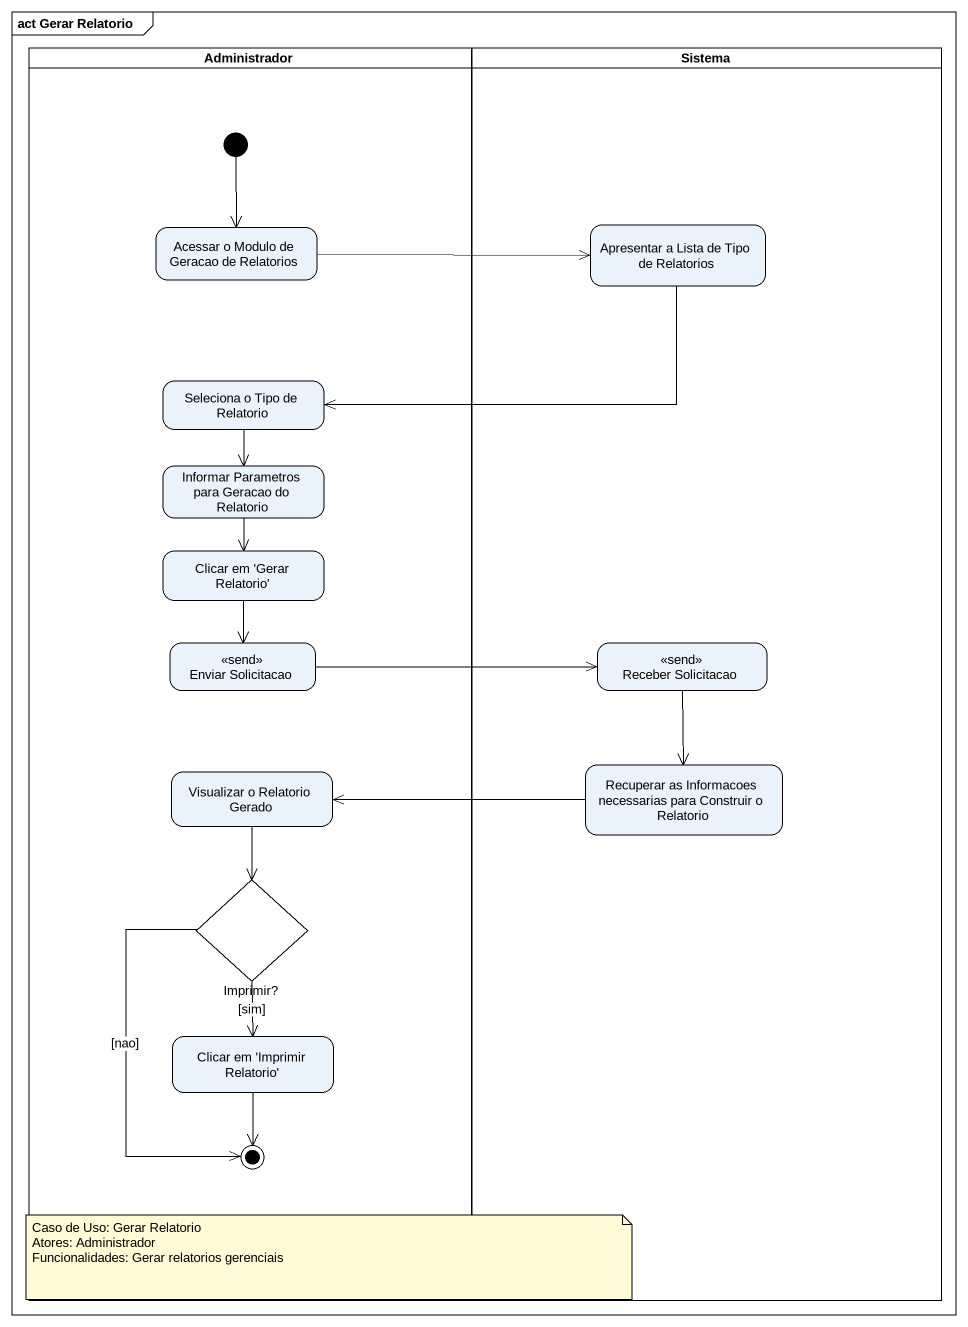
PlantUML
@startuml
mainframe act Gerar Relatorio
hide empty description
state Administrador <<partition>> {
  state "Acessar o Modulo de Geracao de Relatorios" as Acessar_o_Modulo_de_Geracao
  state "Seleciona o Tipo de Relatorio" as Seleciona_o_Tipo_de
  state "Informar Parametros para Geracao do Relatorio" as Informar_Parametros_para
  state "Clicar em 'Gerar Relatorio'" as Clicar_em_Gerar_Relatorio
  state "Enviar Solicitacao" as Enviar_Solicitacao <<send>>
  state "Visualizar o Relatorio Gerado" as Visualizar_o_Relatorio
  state "Imprimir?" as Imprimir <<choice>>
  state "Clicar em 'Imprimir Relatorio'" as Clicar_em_Imprimir_Relatorio
  [*] --> Acessar_o_Modulo_de_Geracao
  Imprimir --> [*] : [nao]
  Clicar_em_Imprimir_Relatorio --> [*]
}
state Sistema <<partition>> {
  state "Apresentar a Lista de Tipo de Relatorios" as Apresentar_a_Lista_de_Tipo
  state "Receber Solicitacao" as Receber_Solicitacao <<send>>
  state "Recuperar as Informacoes necessarias para Construir o Relatorio" as Recuperar_as_Informacoes
}
Acessar_o_Modulo_de_Geracao -right-> Apresentar_a_Lista_de_Tipo
Apresentar_a_Lista_de_Tipo -left-> Seleciona_o_Tipo_de
Seleciona_o_Tipo_de --> Informar_Parametros_para
Informar_Parametros_para --> Clicar_em_Gerar_Relatorio
Clicar_em_Gerar_Relatorio --> Enviar_Solicitacao
Enviar_Solicitacao -right-> Receber_Solicitacao
Receber_Solicitacao --> Recuperar_as_Informacoes
Visualizar_o_Relatorio --> Imprimir
Recuperar_as_Informacoes -left-> Visualizar_o_Relatorio
Imprimir --> Clicar_em_Imprimir_Relatorio : [sim]
note as N1
  Caso de Uso: Gerar Relatorio
  Atores: Administrador
  Funcionalidades: Gerar relatorios gerenciais
end note
@enduml
